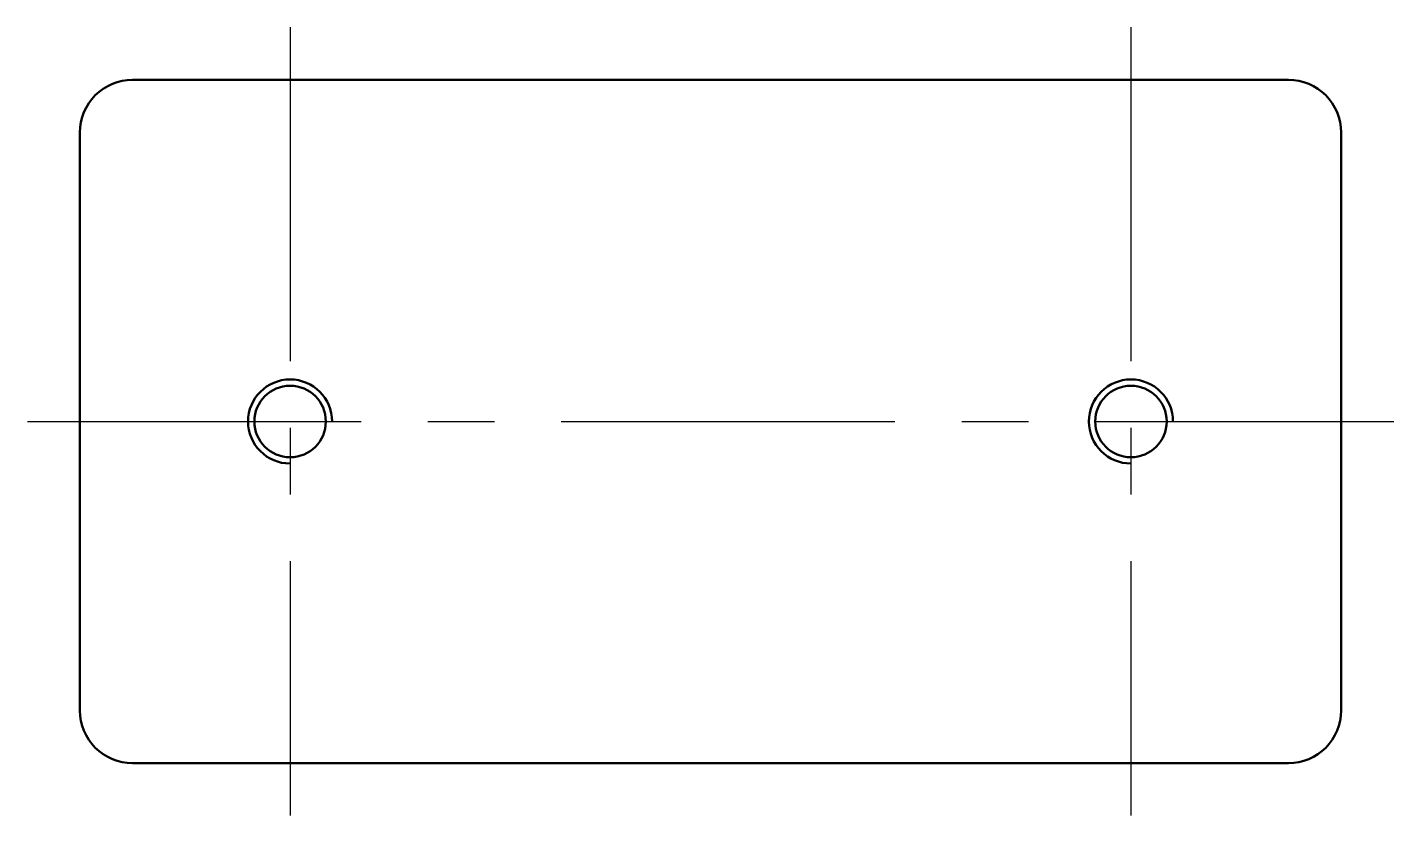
# Model space of a CAD drawing. Header units: millimetres. Extents: x 1648 to 1778, y 1038 to 1113.
import ezdxf

# ---------------------------------------------------------------- set-up
doc = ezdxf.new("R2010")
doc.units = ezdxf.units.MM
doc.linetypes.add('CENTER', pattern=[50.8, 31.75, -6.35, 6.35, -6.35])
doc.layers.add('点划线', color=1, linetype='CENTER', lineweight=25)
doc.layers.add('轮廓线', color=5, linetype='Continuous', lineweight=50)

msp = doc.modelspace()

# ---------------------------------------------------------------- linework, layer by layer
at = {"layer": '点划线'}
for p, q in [((1672.76, 1113.24), (1672.76, 1038.24)), ((1752.76, 1113.24), (1752.76, 1038.24)), ((1647.76, 1075.74), (1777.76, 1075.74))]:
    msp.add_line(p, q, dxfattribs=at)
at = {"layer": '轮廓线'}
msp.add_lwpolyline([(1657.76, 1043.24), (1767.76, 1043.24, 0.414214), (1772.76, 1048.24), (1772.76, 1103.24, 0.414214), (1767.76, 1108.24), (1657.76, 1108.24, 0.414214), (1652.76, 1103.24), (1652.76, 1048.24, 0.414214)], format="xyb", close=True, dxfattribs=at)
for centre in [(1672.76, 1075.74), (1752.76, 1075.74)]:
    msp.add_circle(centre, 3.4, dxfattribs=at)
for centre in [(1672.76, 1075.74), (1752.76, 1075.74)]:
    msp.add_arc(centre, 4, 0, 270, dxfattribs=at)

doc.saveas('drawing.dxf')
